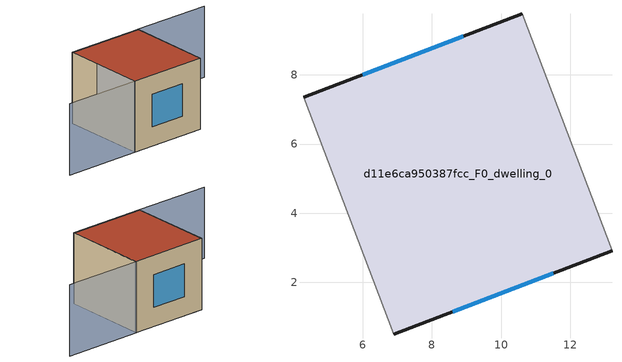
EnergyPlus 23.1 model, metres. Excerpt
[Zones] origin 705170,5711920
d11e6ca950387fcc_F0_dwelling_0
 floor ground (EU_floor_Construction): 13.21,2.91 10.62,9.77 4.29,7.35 6.9,0.5 z0
 wall outside (EU_wall_Construction): 4.29,7.35 10.62,9.77 / 13.21,2.91 6.9,0.5 z0:6
 wall adiabatic (EU_wall_Construction): 10.62,9.77 13.21,2.91 / 6.9,0.5 4.29,7.35 z0:6
 window (EU_Window_Construction): 6,8.01 8.91,9.12 / 11.5,2.26 8.61,1.15 z1.62:4.38
 roof outside (EU_roof_Construction): 10.62,9.77 13.21,2.91 6.9,0.5 4.29,7.35 z6
shading: 4.29,7.35 6.9,0.49 / 6.9,0.49 0.67,-1.88 / 13.21,2.91 10.59,9.78 / 10.59,9.78 16.99,12.21 z0:6
[Building]
EU S2 Campaign: North Axis=0; Terrain=City; Solar Distribution=FullExterior
[Site:Location]
London: Latitude=51.5; Longitude=-0.5; Time Zone=0; Elevation=25
[SizingPeriod:WeatherFileDays]
AnnualSizingPeriod: Begin Month=1; Begin Day of Month=1; End Month=12; End Day of Month=31; Day of Week for Start Day=Monday; Use Weather File Daylight Saving Period=No; Use Weather File Rain and Snow Indicators=No
[MATERIAL]
EU_InternalMass_Material: Roughness=MediumRough; Thickness=0.1; Conductivity=1; Density=1800; Specific Heat=900; Thermal Absorptance=0.9; Solar Absorptance=0.7; Visible Absorptance=0.7
[MATERIAL:NOMASS] Roughness=MediumRough; Thermal Absorptance=0.9; Solar Absorptance=0.7; Visible Absorptance=0.7
Name | Thermal Resistance
EU_wall_NoMass | 0.727863
EU_roof_NoMass | 0.773354
EU_floor_NoMass | 1.79329
[WINDOWMATERIAL:SIMPLEGLAZINGSYSTEM]
EU_Window_SimpleGlazing: UFactor=2.58614; Solar Heat Gain Coefficient=0.76; Visible Transmittance=0.76
[CONSTRUCTION]
EU_wall_Construction: EU_wall_NoMass
EU_roof_Construction: EU_roof_NoMass
EU_floor_Construction: EU_floor_NoMass
EU_InternalMass_Construction: EU_InternalMass_Material
EU_Window_Construction: EU_Window_SimpleGlazing
[ZONE]
d11e6ca950387fcc_F0_dwelling_0: Type=1; Multiplier=1; Ceiling Height=autocalculate; Volume=297.592; Floor Area=autocalculate; Part of Total Floor Area=Yes
[INTERNALMASS]
d11e6ca950387fcc_F0_dwelling_0_EU_InternalMass: Construction=EU_InternalMass_Construction; Zone or ZoneList=d11e6ca950387fcc_F0_dwelling_0; Surface Area=49.5985
[OTHEREQUIPMENT]
EU_Step8_InternalGain_d11e6ca950387fcc_F0_dwelling_0_f000: Fuel Type=Electricity; Zone or ZoneList or Space or SpaceList=d11e6ca950387fcc_F0_dwelling_0; Schedule=EU_Step8_GainSchedule_d11e6ca950387fcc_F0_dwelling_0_f000; Design Level Calculation Method=Watts/Area; Power per Zone Floor Area=1; Fraction Latent=0; Fraction Radiant=0; Fraction Lost=0; Carbon Dioxide Generation Rate=0; EndUse Subcategory=EU_Step8_InternalGains
[ZONEVENTILATION:DESIGNFLOWRATE]
EU_ConstantAir_d11e6ca950387fcc_F0_dwelling_0: Zone or ZoneList or Space or SpaceList=d11e6ca950387fcc_F0_dwelling_0; Schedule=EU_AlwaysOn; Design Flow Rate Calculation Method=AirChanges/Hour; Air Changes per Hour=0.484901; Ventilation Type=Natural; Fan Pressure Rise=0; Fan Total Efficiency=1; Constant Term Coefficient=1; Temperature Term Coefficient=0; Velocity Term Coefficient=0; Velocity Squared Term Coefficient=0; Minimum Indoor Temperature=-100; Maximum Indoor Temperature=100; Delta Temperature=-100; Minimum Outdoor Temperature=-100; Maximum Outdoor Temperature=100; Maximum Wind Speed=40
[HVACTEMPLATE:THERMOSTAT]
EU_HeatOnly_d11e6ca950387fcc_F0_dwelling_0: Constant Heating Setpoint=20; Constant Cooling Setpoint=50
[HVACTEMPLATE:ZONE:IDEALLOADSAIRSYSTEM]
d11e6ca950387fcc_F0_dwelling_0: Template Thermostat=EU_HeatOnly_d11e6ca950387fcc_F0_dwelling_0; System Availability Schedule=EU_AlwaysOn; Maximum Heating Supply Air Temperature=50; Minimum Cooling Supply Air Temperature=13; Maximum Heating Supply Air Humidity Ratio=0.0156; Minimum Cooling Supply Air Humidity Ratio=0.0077; Heating Limit=NoLimit; Cooling Limit=NoLimit; Heating Availability Schedule=EU_AlwaysOn; Cooling Availability Schedule=EU_CoolingOff; Dehumidification Control Type=ConstantSensibleHeatRatio; Cooling Sensible Heat Ratio=0.7; Dehumidification Setpoint=60; Humidification Control Type=None; Humidification Setpoint=30; Outdoor Air Method=None; Outdoor Air Flow Rate per Person=0.00944; Outdoor Air Flow Rate per Zone Floor Area=0; Outdoor Air Flow Rate per Zone=0; Demand Controlled Ventilation Type=None; Outdoor Air Economizer Type=NoEconomizer; Heat Recovery Type=None; Sensible Heat Recovery Effectiveness=0.7; Latent Heat Recovery Effectiveness=0.65
[SIZING:ZONE]
d11e6ca950387fcc_F0_dwelling_0: Zone Cooling Design Supply Air Temperature Input Method=SupplyAirTemperature; Zone Cooling Design Supply Air Temperature=13; Zone Heating Design Supply Air Temperature Input Method=SupplyAirTemperature; Zone Heating Design Supply Air Temperature=50; Zone Cooling Design Supply Air Humidity Ratio=0.008; Zone Heating Design Supply Air Humidity Ratio=0.008; Cooling Design Air Flow Method=DesignDay; Cooling Design Air Flow Rate=0; Cooling Minimum Air Flow per Zone Floor Area=0.000762; Cooling Minimum Air Flow=0; Cooling Minimum Air Flow Fraction=0.2; Heating Design Air Flow Method=DesignDay; Heating Design Air Flow Rate=0; Heating Maximum Air Flow per Zone Floor Area=0.002032; Heating Maximum Air Flow=0.141576; Heating Maximum Air Flow Fraction=0.3; Account for Dedicated Outdoor Air System=No; Dedicated Outdoor Air System Control Strategy=NeutralSupplyAir; Dedicated Outdoor Air Low Setpoint Temperature for Design=autosize; Dedicated Outdoor Air High Setpoint Temperature for Design=autosize; Zone Load Sizing Method=Sensible Load Only No Latent Load; Zone Latent Cooling Design Supply Air Humidity Ratio Input Method=HumidityRatioDifference; Zone Cooling Design Supply Air Humidity Ratio Difference=0.005; Zone Latent Heating Design Supply Air Humidity Ratio Input Method=HumidityRatioDifference; Zone Humidification Design Supply Air Humidity Ratio Difference=0.005
[SCHEDULE:CONSTANT]
Name | Hourly Value
EU_AlwaysOn | 1
EU_CoolingOff | 0
[SCHEDULE:FILE]
EU_Step8_GainSchedule_d11e6ca950387fcc_F0_dwelling_0_f000: File=../../schedules/d11e6ca950387fcc/d11e6ca950387fcc_F0_dwelling_0_f000_gain.csv; Column Number=1; Rows to Skip at Top=0; Number of Hours of Data=8760; Column Separator=Comma; Interpolate to Timestep=No; Minutes per Item=60; Adjust Schedule for Daylight Savings=Yes
